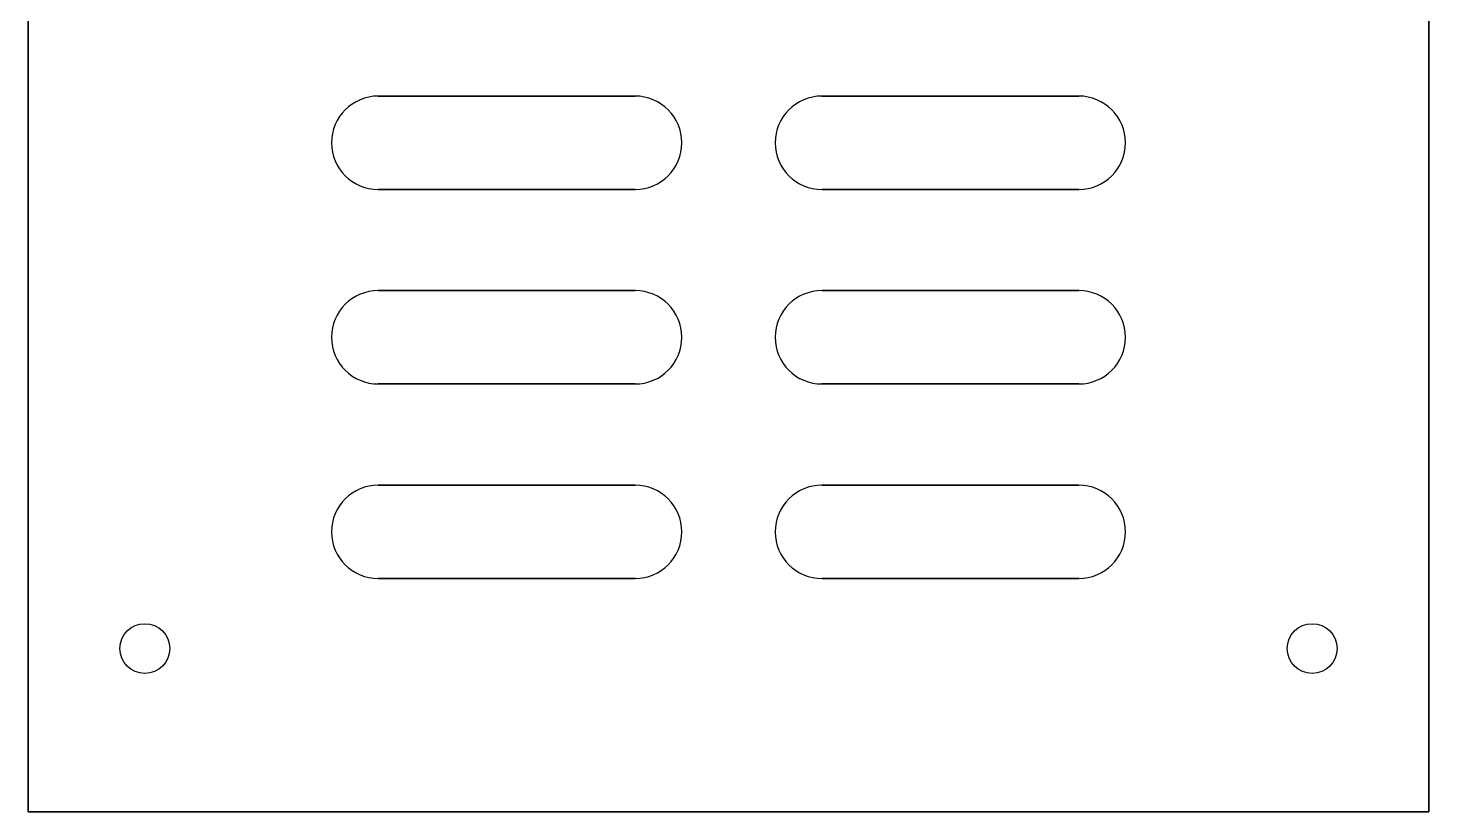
# Model space of a CAD drawing. Extents: x -90 to 0, y -3 to 240.
# Drawn here: x -90 to 0, y -3 to 47.4 of the extents above; entities that cross this region are included whole.
import ezdxf

# ---------------------------------------------------------------- set-up
doc = ezdxf.new("R2010")
doc.units = 0

msp = doc.modelspace()

# ---------------------------------------------------------------- linework, layer by layer
at = {"layer": 'layer0'}
for points in [[(-90, -3, 0), (-90, 240, 0)], [(-90, 240, 3), (-90, -3, 3)], [(0, 240, 0), (0, -3, 0)], [(0, -3, 3), (0, 240, 3)], [(-51, 43, 0), (-67.5, 43, 0)], [(-67.5, 43, 3), (-51, 43, 3)], [(-22.5, 43, 0), (-39, 43, 0)], [(-39, 43, 3), (-22.5, 43, 3)], [(-67.5, 37, 0), (-51, 37, 0)], [(-51, 37, 3), (-67.5, 37, 3)], [(-39, 37, 0), (-22.5, 37, 0)], [(-22.5, 37, 3), (-39, 37, 3)], [(-51, 30.5, 0), (-67.5, 30.5, 0)], [(-67.5, 30.5, 3), (-51, 30.5, 3)], [(-22.5, 30.5, 0), (-39, 30.5, 0)], [(-39, 30.5, 3), (-22.5, 30.5, 3)], [(-67.5, 24.5, 0), (-51, 24.5, 0)], [(-51, 24.5, 3), (-67.5, 24.5, 3)], [(-39, 24.5, 0), (-22.5, 24.5, 0)], [(-22.5, 24.5, 3), (-39, 24.5, 3)], [(-51, 18, 0), (-67.5, 18, 0)], [(-67.5, 18, 3), (-51, 18, 3)], [(-22.5, 18, 0), (-39, 18, 0)], [(-39, 18, 3), (-22.5, 18, 3)], [(-67.5, 12, 0), (-51, 12, 0)], [(-51, 12, 3), (-67.5, 12, 3)], [(-39, 12, 0), (-22.5, 12, 0)], [(-22.5, 12, 3), (-39, 12, 3)], [(0, -3, 0), (-90, -3, 0)], [(-90, -3, 3), (0, -3, 3)]]:
    msp.add_polyline3d(points, dxfattribs=at)
for centre in [(-82.5, 7.5), (-82.5, 7.5, 3), (-7.5, 7.5), (-7.5, 7.5, 3)]:
    msp.add_circle(centre, 1.6, dxfattribs=at)
for centre, start, end in [((-67.5, 40), 90, -90), ((-67.5, 40, 3), 90, -90), ((-51, 40), -90, 90), ((-51, 40), -90, 90), ((-51, 40, 3), -90, 90), ((-51, 40, 3), -90, 90), ((-39, 40), 90, 270), ((-39, 40), 90, 270), ((-39, 40, 3), 90, -90), ((-39, 40, 3), 90, -90), ((-22.5, 40), 270, 90), ((-22.5, 40, 3), -90, 90), ((-67.5, 27.5), 90, -90), ((-67.5, 27.5, 3), 90, -90), ((-67.5, 27.5, 3), 90, -90), ((-51, 27.5), -90, 90), ((-51, 27.5, 3), -90, 90), ((-39, 27.5), 90, 270), ((-39, 27.5), 90, 270), ((-39, 27.5, 3), 90, -90), ((-39, 27.5, 3), 90, -90), ((-22.5, 27.5), 270, 90), ((-22.5, 27.5, 3), -90, 90), ((-67.5, 15), 90, 270), ((-67.5, 15, 3), 90, -90), ((-51, 15), -90, 90), ((-51, 15, 3), -90, 90), ((-51, 15, 3), -90, 90), ((-39, 15), 90, -90), ((-39, 15), 90, -90), ((-39, 15, 3), 90, -90), ((-22.5, 15), -90, 90), ((-22.5, 15, 3), -90, 90), ((-22.5, 15, 3), -90, 90)]:
    msp.add_arc(centre, 3, start, end, dxfattribs=at)

doc.saveas('drawing.dxf')
